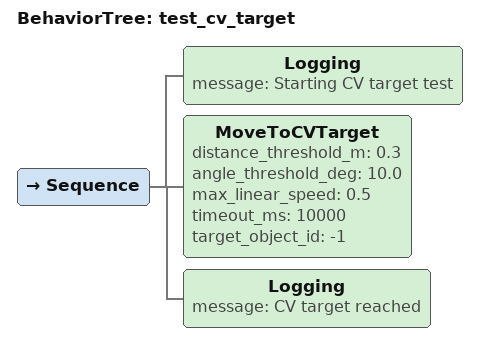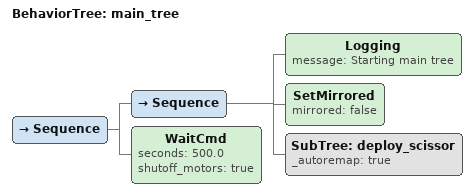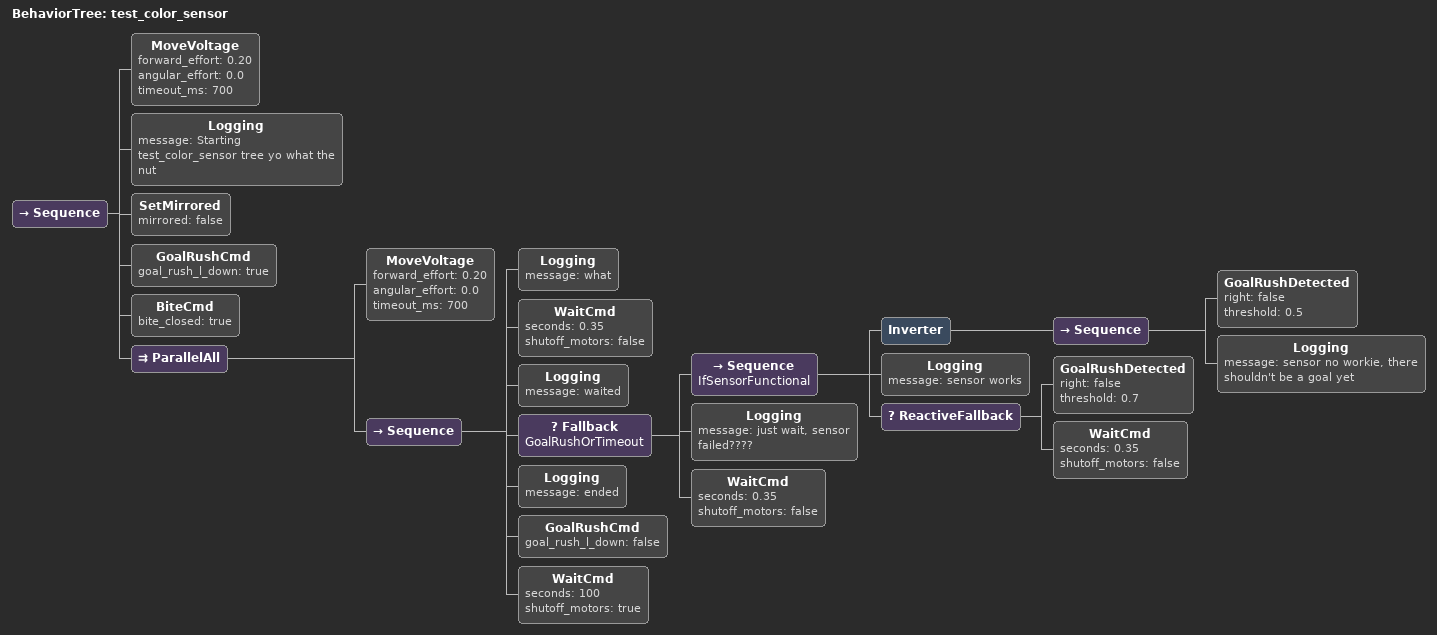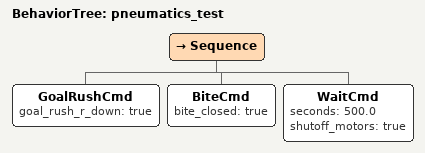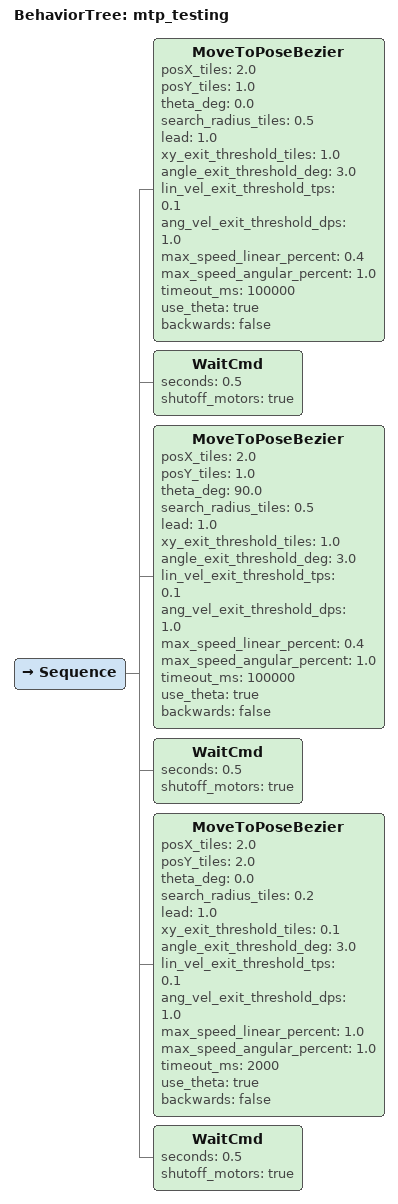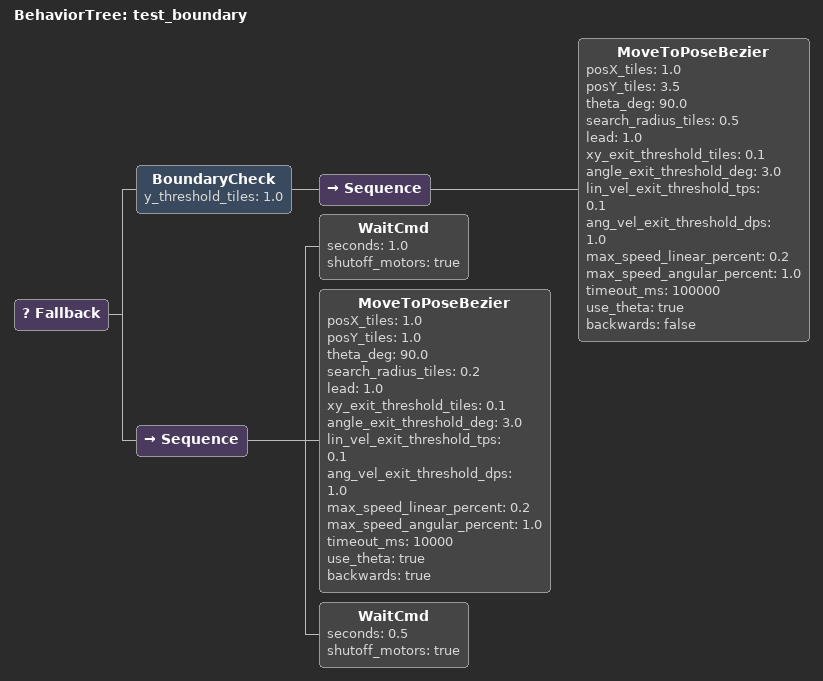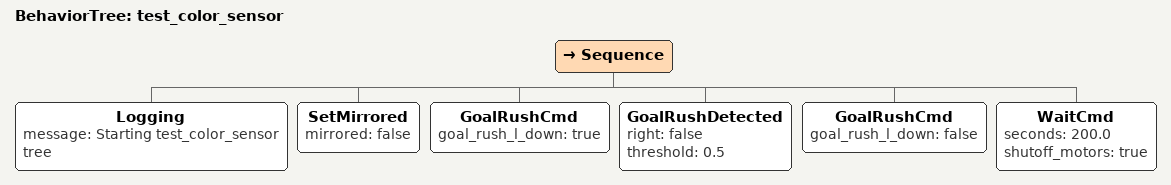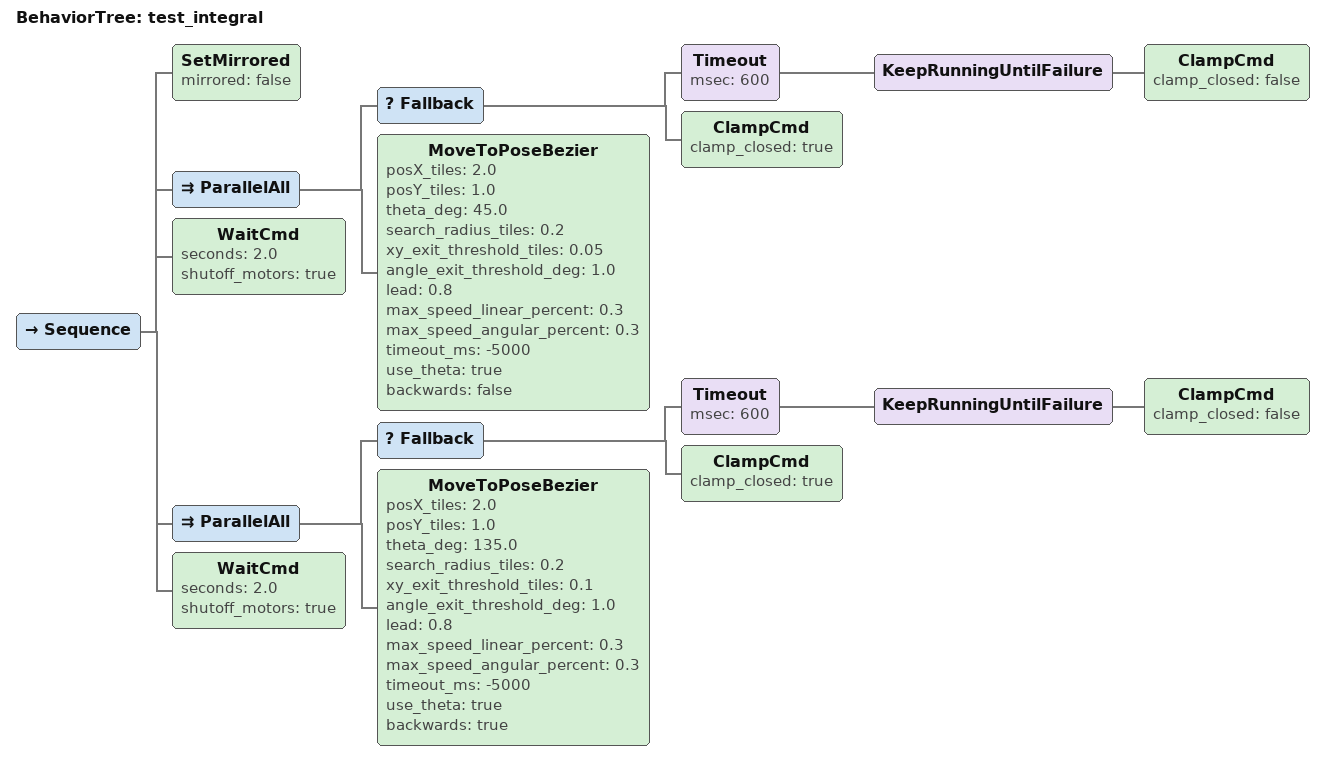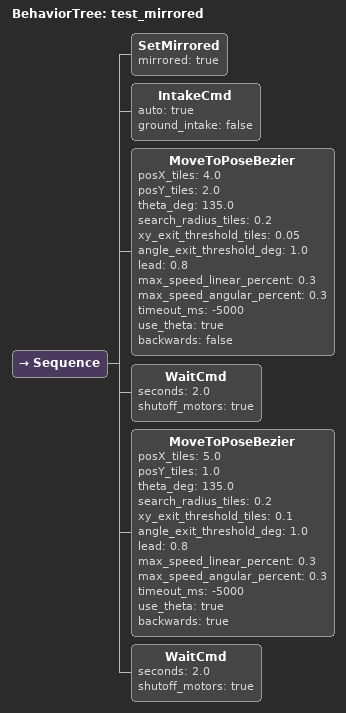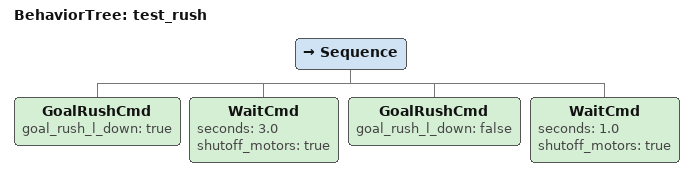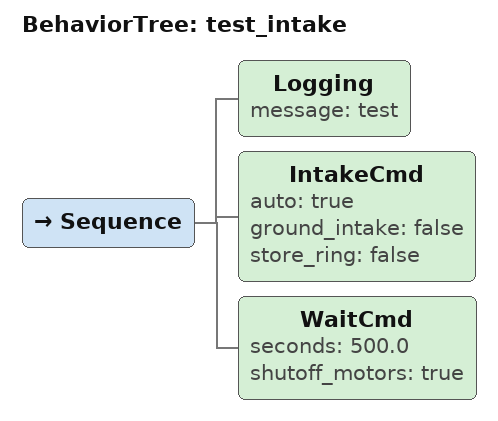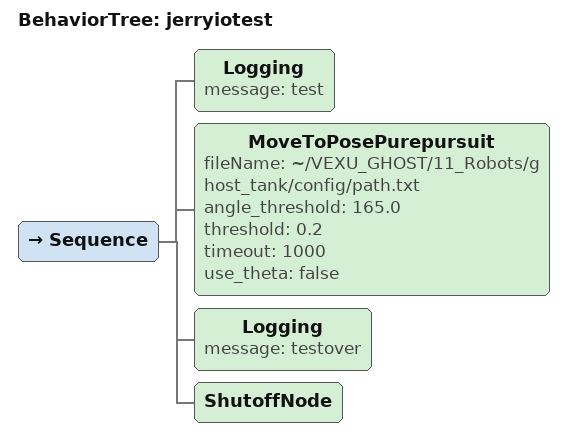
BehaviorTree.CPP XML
<?xml version="1.0" encoding="UTF-8"?>
<root BTCPP_format="4" main_tree_to_execute="test_cv_target">

  <!-- Includes -->
  <include path="worlds/bt_worlds_goal_rush.xml" />
  <include path="worlds/bt_center_rush_after_side_rush.xml"/>
  <include path="worlds/bt_grab_goal_after_rush.xml"/>
  <include path="bt_skills.xml" />
  <include path="bt_neutral_stake.xml" />
  <include path="bt_aj_rings.xml" />
  <include path="bt_scissor.xml" />

  <BehaviorTree ID="test_cv_target">
    <Sequence>
      <Logging message="Starting CV target test" />
      <MoveToCVTarget
        distance_threshold_m="0.3"
        angle_threshold_deg="10.0"
        max_linear_speed="0.5"
        timeout_ms="10000"
        target_object_id="-1"/>
      <Logging message="CV target reached" />
    </Sequence>
  </BehaviorTree>

  <BehaviorTree ID="main_tree">
    <Sequence>
      <Sequence>
        <Logging message="Starting main tree" />
        <SetMirrored mirrored="false" />
        <SubTree ID="deploy_scissor" _autoremap="true" />

      </Sequence>
      <WaitCmd seconds="500.0" shutoff_motors="true" />
    </Sequence>
  </BehaviorTree>

  <BehaviorTree ID="test_color_sensor">
    <Sequence>
      <MoveVoltage forward_effort="0.20" angular_effort="0.0" timeout_ms="700" />
      <Logging message="Starting test_color_sensor tree yo what the nut" />
      <SetMirrored mirrored="false" />
      <GoalRushCmd goal_rush_l_down="true" />
      <BiteCmd bite_closed="true" />
      <ParallelAll>
        <MoveVoltage forward_effort="0.20" angular_effort="0.0" timeout_ms="700" />

        <Sequence>
          <Logging message="what" />

          <WaitCmd seconds="0.35"
            shutoff_motors="false" />

          <Logging message="waited" />

          <Fallback name="GoalRushOrTimeout">
            <!-- Branch A: sensor working -->
            <Sequence name="IfSensorFunctional">
              <!-- Invert GoalRushDetected -->
              <Inverter>
                <Sequence>
                  <GoalRushDetected right="false" threshold="0.5" />
                  <Logging message="sensor no workie, there shouldn't be a goal yet" />
                </Sequence>
              </Inverter>
              <Logging message="sensor works" />
              <!-- Race: either detect or timeout -->
              <ReactiveFallback>
                <GoalRushDetected right="false" threshold="0.7" />
                <WaitCmd seconds="0.35" shutoff_motors="false" />
              </ReactiveFallback>
            </Sequence>
            <!-- Branch B: sensor failed, just wait -->
            <Logging message="just wait, sensor failed????" />
            <WaitCmd seconds="0.35" shutoff_motors="false" />
          </Fallback>

          <Logging message="ended" />
          <!-- 4. Ramp down -->
          <GoalRushCmd goal_rush_l_down="false" />
          <WaitCmd seconds="100" shutoff_motors="true" />
        </Sequence>
      </ParallelAll>
    </Sequence>
  </BehaviorTree>

  <!-- CLIMB TESTING -->

  <BehaviorTree ID="pneumatics_test">
    <Sequence>
      <GoalRushCmd goal_rush_r_down="true" />
      <BiteCmd bite_closed="true" />
      <WaitCmd seconds="500.0" shutoff_motors="true" />
    </Sequence>
  </BehaviorTree>

  <BehaviorTree ID="mtp_testing">
    <Sequence>
      <MoveToPoseBezier posX_tiles="2.0"
        posY_tiles="1.0"
        theta_deg="0.0"
        search_radius_tiles="0.5"
        lead="1.0"
        xy_exit_threshold_tiles="1.0"
        angle_exit_threshold_deg="3.0"
        lin_vel_exit_threshold_tps="0.1"
        ang_vel_exit_threshold_dps="1.0"
        max_speed_linear_percent="0.4"
        max_speed_angular_percent="1.0"
        timeout_ms="100000"
        use_theta="true"
        backwards="false" />
      <WaitCmd seconds="0.5" shutoff_motors="true" />
      <MoveToPoseBezier posX_tiles="2.0"
        posY_tiles="1.0"
        theta_deg="90.0"
        search_radius_tiles="0.5"
        lead="1.0"
        xy_exit_threshold_tiles="1.0"
        angle_exit_threshold_deg="3.0"
        lin_vel_exit_threshold_tps="0.1"
        ang_vel_exit_threshold_dps="1.0"
        max_speed_linear_percent="0.4"
        max_speed_angular_percent="1.0"
        timeout_ms="100000"
        use_theta="true"
        backwards="false" />
      <WaitCmd seconds="0.5" shutoff_motors="true" />
      <MoveToPoseBezier posX_tiles="2.0"
        posY_tiles="2.0"
        theta_deg="0.0"
        search_radius_tiles="0.2"
        lead="1.0"
        xy_exit_threshold_tiles="0.1"
        angle_exit_threshold_deg="3.0"
        lin_vel_exit_threshold_tps="0.1"
        ang_vel_exit_threshold_dps="1.0"
        max_speed_linear_percent="1.0"
        max_speed_angular_percent="1.0"
        timeout_ms="2000"
        use_theta="true"
        backwards="false" />
      <WaitCmd seconds="0.5" shutoff_motors="true" />
    </Sequence>
  </BehaviorTree>

  <BehaviorTree ID="test_boundary">
    <Fallback>
      <BoundaryCheck y_threshold_tiles="1.0">
        <Sequence>
          <MoveToPoseBezier posX_tiles="1.0"
            posY_tiles="3.5"
            theta_deg="90.0"
            search_radius_tiles="0.5"
            lead="1.0"
            xy_exit_threshold_tiles="0.1"
            angle_exit_threshold_deg="3.0"
            lin_vel_exit_threshold_tps="0.1"
            ang_vel_exit_threshold_dps="1.0"
            max_speed_linear_percent="0.2"
            max_speed_angular_percent="1.0"
            timeout_ms="100000"
            use_theta="true"
            backwards="false" />
        </Sequence>
      </BoundaryCheck>
      <Sequence>
        <WaitCmd seconds="1.0" shutoff_motors="true" />
        <MoveToPoseBezier posX_tiles="1.0"
          posY_tiles="1.0"
          theta_deg="90.0"
          search_radius_tiles="0.2"
          lead="1.0"
          xy_exit_threshold_tiles="0.1"
          angle_exit_threshold_deg="3.0"
          lin_vel_exit_threshold_tps="0.1"
          ang_vel_exit_threshold_dps="1.0"
          max_speed_linear_percent="0.2"
          max_speed_angular_percent="1.0"
          timeout_ms="10000"
          use_theta="true"
          backwards="true" />
        <WaitCmd seconds="0.5" shutoff_motors="true" />
      </Sequence>
    </Fallback>
  </BehaviorTree>

  <BehaviorTree ID="test_color_sensor">
    <Sequence>
      <Logging message="Starting test_color_sensor tree" />
      <SetMirrored mirrored="false" />
      <GoalRushCmd goal_rush_l_down="true" />

      <GoalRushDetected right="false" threshold="0.5" />
      <GoalRushCmd goal_rush_l_down="false" />
      <WaitCmd seconds="200.0"
        shutoff_motors="true" />
    </Sequence>
  </BehaviorTree>
  <BehaviorTree ID="test_integral">
    <Sequence>
      <SetMirrored mirrored="false" />
      <ParallelAll>
        <Fallback>
          <Timeout msec="600">
            <KeepRunningUntilFailure>
              <ClampCmd clamp_closed="false" />
            </KeepRunningUntilFailure>
          </Timeout>
          <ClampCmd clamp_closed="true" />
        </Fallback>
        <MoveToPoseBezier posX_tiles="2.0"
          posY_tiles="1.0"
          theta_deg="45.0"
          search_radius_tiles="0.2"
          xy_exit_threshold_tiles="0.05"
          angle_exit_threshold_deg="1.0"
          lead="0.8"
          max_speed_linear_percent="0.3"
          max_speed_angular_percent="0.3"
          timeout_ms="-5000"
          use_theta="true"
          backwards="false" />
      </ParallelAll>
      <WaitCmd seconds="2.0"
        shutoff_motors="true" />
      <ParallelAll>
        <Fallback>
          <Timeout msec="600">
            <KeepRunningUntilFailure>
              <ClampCmd clamp_closed="false" />
            </KeepRunningUntilFailure>
          </Timeout>
          <ClampCmd clamp_closed="true" />
        </Fallback>
        <MoveToPoseBezier posX_tiles="2.0"
          posY_tiles="1.0"
          theta_deg="135.0"
          search_radius_tiles="0.2"
          xy_exit_threshold_tiles="0.1"
          angle_exit_threshold_deg="1.0"
          lead="0.8"
          max_speed_linear_percent="0.3"
          max_speed_angular_percent="0.3"
          timeout_ms="-5000"
          use_theta="true"
          backwards="true" />
      </ParallelAll>
      <WaitCmd seconds="2.0"
        shutoff_motors="true" />

    </Sequence>
  </BehaviorTree>

  <BehaviorTree ID="test_mirrored">
    <Sequence>
      <SetMirrored mirrored="true" />
      <IntakeCmd auto="true"
        ground_intake="false" />
      <MoveToPoseBezier posX_tiles="4.0"
        posY_tiles="2.0"
        theta_deg="135.0"
        search_radius_tiles="0.2"
        xy_exit_threshold_tiles="0.05"
        angle_exit_threshold_deg="1.0"
        lead="0.8"
        max_speed_linear_percent="0.3"
        max_speed_angular_percent="0.3"
        timeout_ms="-5000"
        use_theta="true"
        backwards="false" />
      <WaitCmd seconds="2.0"
        shutoff_motors="true" />
      <MoveToPoseBezier posX_tiles="5.0"
        posY_tiles="1.0"
        theta_deg="135.0"
        search_radius_tiles="0.2"
        xy_exit_threshold_tiles="0.1"
        angle_exit_threshold_deg="1.0"
        lead="0.8"
        max_speed_linear_percent="0.3"
        max_speed_angular_percent="0.3"
        timeout_ms="-5000"
        use_theta="true"
        backwards="true" />
      <WaitCmd seconds="2.0"
        shutoff_motors="true" />
    </Sequence>
  </BehaviorTree>

  <BehaviorTree ID="test_rush">
    <Sequence>
      <GoalRushCmd goal_rush_l_down="true" />
      <WaitCmd seconds="3.0"
        shutoff_motors="true" />
      <GoalRushCmd goal_rush_l_down="false" />
      <WaitCmd seconds="1.0"
        shutoff_motors="true" />
    </Sequence>
  </BehaviorTree>

  <BehaviorTree ID="test_intake">
    <Sequence>
      <Logging message="test" />
      <IntakeCmd auto="true"
        ground_intake="false"
        store_ring="false" />
      <WaitCmd seconds="500.0"
        shutoff_motors="true" />
    </Sequence>
  </BehaviorTree>

  <BehaviorTree ID="jerryiotest">
    <Sequence>
      <Logging message="test" />
      <MoveToPosePurepursuit fileName="~/VEXU_GHOST/11_Robots/ghost_tank/config/path.txt"
        angle_threshold="165.0"
        threshold="0.2"
        timeout="1000"
        use_theta="false" />
      <Logging message="testover" />
      <ShutoffNode />
    </Sequence>
  </BehaviorTree>

</root>
